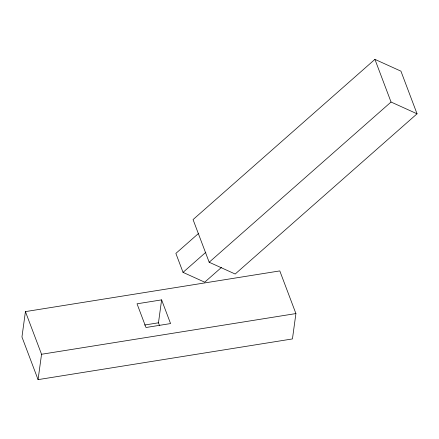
<?xml version="1.0" encoding="UTF-8"?>
<svg xmlns="http://www.w3.org/2000/svg" width="439" height="439" viewBox="0 0 439 439"><rect width="100%" height="100%" fill="white"/><g stroke="black" fill="none" stroke-linecap="round" stroke-linejoin="round"><path stroke-width="0.66" d="M25.424 311.613L21.95 336.976L38.067 379.631L292.44 338.93L295.913 313.567L279.797 270.912L25.424 311.613L41.546 354.268L38.067 379.631M159.439 325.365L158.474 322.802L161.612 299.875L137.034 303.804L145.989 327.505L170.568 323.57L161.612 299.875M374.922 59.369L193.056 219.588L209.173 262.242L235.178 274.024L417.05 113.805L400.933 71.156L374.922 59.369L391.045 102.024L417.05 113.805M198.686 233.312L175.869 253.407L183.036 272.367L204.706 282.184L221.437 267.45M183.036 272.367L205.847 252.271M209.173 262.242L391.045 102.024M144.524 325.036L158.474 322.802M41.546 354.268L295.913 313.567"/></g></svg>
